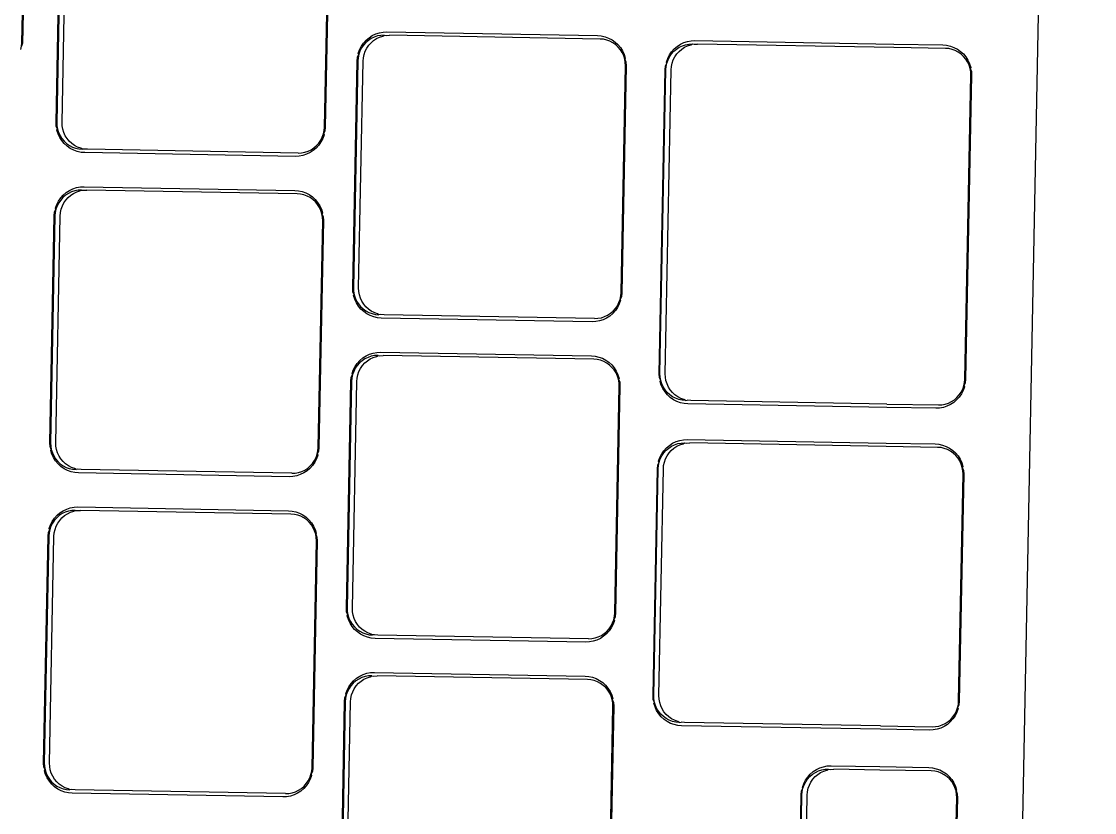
# Model space of a CAD drawing. Header units: millimetres. Extents: x 44692 to 333458, y -26854 to 14445.
# Drawn here: x 314070.6 to 314126.5, y -18803.9 to -18762.7 of the extents above; entities that cross this region are included whole.
import ezdxf

# ---------------------------------------------------------------- set-up
doc = ezdxf.new("R2010")
doc.units = ezdxf.units.MM
doc.header["$LTSCALE"] = 100
doc.layers.add('Muebles', color=112, linetype='Continuous')

msp = doc.modelspace()

# ---------------------------------------------------------------- linework, layer by layer
at = {"layer": 'Muebles'}
for p, q in [((314126.515, -18611.566), (314121.912, -18847.716)), ((314070.666, -18763.808), (314070.896, -18752.003)), ((314070.931, -18752.007), (314070.7, -18763.83)), ((314072.452, -18767.96), (314072.682, -18756.143)), ((314072.717, -18756.149), (314072.487, -18767.954)), ((314072.76, -18767.959), (314072.99, -18756.154)), ((314086.424, -18768.2), (314086.654, -18756.395)), ((314086.689, -18756.39), (314086.459, -18768.207)), ((314088.456, -18763.825), (314088.591, -18763.674)), ((314088.708, -18763.684), (314088.573, -18763.8)), ((314088.591, -18763.674), (314088.743, -18763.544)), ((314088.857, -18763.587), (314088.708, -18763.684)), ((314088.743, -18763.544), (314088.911, -18763.434)), ((314088.846, -18763.805), (314088.981, -18763.689)), ((314089.017, -18763.51), (314088.857, -18763.587)), ((314088.911, -18763.434), (314089.091, -18763.348)), ((314088.981, -18763.689), (314089.13, -18763.592)), ((314089.185, -18763.455), (314089.017, -18763.51)), ((314089.091, -18763.348), (314089.281, -18763.286)), ((314089.13, -18763.592), (314089.29, -18763.515)), ((314089.359, -18763.423), (314089.185, -18763.455)), ((314089.281, -18763.286), (314089.477, -18763.25)), ((314089.29, -18763.515), (314089.458, -18763.46)), ((314089.536, -18763.415), (314089.359, -18763.423)), ((314089.458, -18763.46), (314089.536, -18763.415)), ((314089.477, -18763.25), (314089.671, -18763.241)), ((314089.536, -18763.415), (314089.633, -18763.428)), ((314089.633, -18763.428), (314089.809, -18763.42)), ((314089.671, -18763.241), (314100.642, -18763.434)), ((314100.77, -18763.613), (314089.809, -18763.42)), ((314100.642, -18763.434), (314100.835, -18763.45)), ((314100.946, -18763.628), (314100.77, -18763.613)), ((314100.835, -18763.45), (314101.029, -18763.493)), ((314101.119, -18763.666), (314100.946, -18763.628)), ((314101.029, -18763.493), (314101.217, -18763.562)), ((314101.285, -18763.727), (314101.119, -18763.666)), ((314101.217, -18763.562), (314101.393, -18763.654)), ((314101.442, -18763.809), (314101.285, -18763.727)), ((314101.393, -18763.654), (314101.557, -18763.77)), ((314105.132, -18763.801), (314105.322, -18763.739)), ((314105.322, -18763.739), (314105.518, -18763.703)), ((314105.518, -18763.703), (314105.711, -18763.694)), ((314105.711, -18763.694), (314116.066, -18763.876)), ((314070.613, -18764.163), (314070.651, -18763.987)), ((314070.651, -18763.987), (314070.666, -18763.808)), ((314070.7, -18763.83), (314070.651, -18763.987)), ((314088.182, -18764.363), (314088.25, -18764.172)), ((314088.271, -18764.24), (314088.211, -18764.41)), ((314088.25, -18764.172), (314088.342, -18763.991)), ((314088.352, -18764.081), (314088.271, -18764.24)), ((314088.342, -18763.991), (314088.456, -18763.825)), ((314088.453, -18763.933), (314088.352, -18764.081)), ((314088.573, -18763.8), (314088.453, -18763.933)), ((314088.484, -18764.414), (314088.544, -18764.245)), ((314088.544, -18764.245), (314088.625, -18764.086)), ((314088.625, -18764.086), (314088.726, -18763.938)), ((314088.726, -18763.938), (314088.846, -18763.805)), ((314101.587, -18763.911), (314101.442, -18763.809)), ((314101.557, -18763.77), (314101.704, -18763.906)), ((314101.718, -18764.032), (314101.587, -18763.911)), ((314101.704, -18763.906), (314101.833, -18764.061)), ((314101.831, -18764.169), (314101.718, -18764.032)), ((314101.927, -18764.32), (314101.831, -18764.169)), ((314101.833, -18764.061), (314101.94, -18764.231)), ((314101.94, -18764.231), (314102.025, -18764.415)), ((314104.383, -18764.444), (314104.497, -18764.278)), ((314104.494, -18764.386), (314104.613, -18764.253)), ((314104.497, -18764.278), (314104.631, -18764.128)), ((314104.613, -18764.253), (314104.748, -18764.137)), ((314104.631, -18764.128), (314104.784, -18763.997)), ((314104.748, -18764.137), (314104.897, -18764.04)), ((314104.767, -18764.391), (314104.886, -18764.258)), ((314104.784, -18763.997), (314104.952, -18763.887)), ((314104.886, -18764.258), (314105.021, -18764.142)), ((314104.897, -18764.04), (314105.057, -18763.963)), ((314104.952, -18763.887), (314105.132, -18763.801)), ((314105.021, -18764.142), (314105.17, -18764.045)), ((314105.057, -18763.963), (314105.226, -18763.908)), ((314105.17, -18764.045), (314105.33, -18763.968)), ((314105.226, -18763.908), (314105.4, -18763.877)), ((314105.33, -18763.968), (314105.499, -18763.913)), ((314105.4, -18763.877), (314105.577, -18763.868)), ((314105.499, -18763.913), (314105.577, -18763.868)), ((314105.577, -18763.868), (314105.673, -18763.881)), ((314105.673, -18763.881), (314105.85, -18763.873)), ((314116.063, -18764.053), (314105.85, -18763.873)), ((314118.75, -18764.1), (314116.063, -18764.053)), ((314116.066, -18763.876), (314118.622, -18763.921)), ((314118.622, -18763.921), (314118.815, -18763.938)), ((314118.926, -18764.115), (314118.75, -18764.1)), ((314118.815, -18763.938), (314119.009, -18763.981)), ((314119.099, -18764.153), (314118.926, -18764.115)), ((314119.009, -18763.981), (314119.197, -18764.049)), ((314119.265, -18764.214), (314119.099, -18764.153)), ((314119.197, -18764.049), (314119.373, -18764.142)), ((314119.422, -18764.296), (314119.265, -18764.214)), ((314119.373, -18764.142), (314119.537, -18764.257)), ((314119.567, -18764.399), (314119.422, -18764.296)), ((314119.537, -18764.257), (314119.684, -18764.393)), ((314087.892, -18776.575), (314088.123, -18764.758)), ((314088.158, -18764.764), (314087.928, -18776.57)), ((314088.123, -18764.758), (314088.139, -18764.561)), ((314088.139, -18764.561), (314088.211, -18764.41)), ((314088.173, -18764.585), (314088.158, -18764.764)), ((314088.211, -18764.41), (314088.173, -18764.585)), ((314088.211, -18764.41), (314088.182, -18764.363)), ((314088.201, -18776.574), (314088.431, -18764.769)), ((314088.431, -18764.769), (314088.446, -18764.59)), ((314088.446, -18764.59), (314088.484, -18764.414)), ((314102.002, -18764.483), (314101.927, -18764.32)), ((314102.055, -18764.654), (314102.002, -18764.483)), ((314102.025, -18764.415), (314102.086, -18764.608)), ((314102.086, -18764.608), (314102.055, -18764.654)), ((314102.086, -18764.831), (314102.055, -18764.654)), ((314102.055, -18764.654), (314102.121, -18764.808)), ((314102.095, -18765.01), (314102.086, -18764.831)), ((314102.121, -18764.808), (314102.13, -18765.005)), ((314104.18, -18765.014), (314104.251, -18764.863)), ((314104.213, -18765.038), (314104.251, -18764.863)), ((314104.223, -18764.816), (314104.291, -18764.625)), ((314104.251, -18764.863), (314104.223, -18764.816)), ((314104.251, -18764.863), (314104.311, -18764.694)), ((314104.291, -18764.625), (314104.383, -18764.444)), ((314104.311, -18764.694), (314104.393, -18764.534)), ((314104.393, -18764.534), (314104.494, -18764.386)), ((314104.524, -18764.867), (314104.584, -18764.698)), ((314104.584, -18764.698), (314104.666, -18764.539)), ((314104.666, -18764.539), (314104.767, -18764.391)), ((314119.698, -18764.519), (314119.567, -18764.399)), ((314119.684, -18764.393), (314119.813, -18764.548)), ((314119.811, -18764.656), (314119.698, -18764.519)), ((314119.907, -18764.808), (314119.811, -18764.656)), ((314119.813, -18764.548), (314119.92, -18764.718)), ((314119.982, -18764.97), (314119.907, -18764.808)), ((314119.92, -18764.718), (314120.005, -18764.902)), ((314101.864, -18776.815), (314102.095, -18765.01)), ((314102.13, -18765.005), (314101.899, -18776.822)), ((314103.855, -18781.043), (314104.163, -18765.211)), ((314103.89, -18781.038), (314104.198, -18765.217)), ((314104.163, -18765.211), (314104.18, -18765.014)), ((314104.163, -18781.043), (314104.471, -18765.222)), ((314104.198, -18765.217), (314104.213, -18765.038)), ((314104.471, -18765.222), (314104.486, -18765.043)), ((314104.486, -18765.043), (314104.524, -18764.867)), ((314120.035, -18765.141), (314119.982, -18764.97)), ((314120.005, -18764.902), (314120.066, -18765.095)), ((314120.066, -18765.095), (314120.035, -18765.141)), ((314120.066, -18765.318), (314120.035, -18765.141)), ((314120.035, -18765.141), (314120.101, -18765.295)), ((314120.075, -18765.497), (314120.066, -18765.318)), ((314120.101, -18765.295), (314120.11, -18765.492)), ((314119.766, -18781.318), (314120.075, -18765.497)), ((314120.11, -18765.492), (314119.801, -18781.325)), ((314072.461, -18768.157), (314072.452, -18767.96)), ((314072.526, -18768.311), (314072.461, -18768.157)), ((314072.487, -18767.954), (314072.495, -18768.134)), ((314072.495, -18768.134), (314072.526, -18768.311)), ((314072.768, -18768.139), (314072.76, -18767.959)), ((314072.799, -18768.315), (314072.768, -18768.139)), ((314086.409, -18768.379), (314086.424, -18768.2)), ((314086.459, -18768.207), (314086.442, -18768.403)), ((314072.496, -18768.356), (314072.526, -18768.311)), ((314072.556, -18768.55), (314072.496, -18768.356)), ((314072.526, -18768.311), (314072.58, -18768.482)), ((314072.641, -18768.733), (314072.556, -18768.55)), ((314072.58, -18768.482), (314072.655, -18768.644)), ((314072.749, -18768.904), (314072.641, -18768.733)), ((314072.655, -18768.644), (314072.75, -18768.795)), ((314072.853, -18768.487), (314072.799, -18768.315)), ((314072.928, -18768.649), (314072.853, -18768.487)), ((314073.023, -18768.8), (314072.928, -18768.649)), ((314086.229, -18768.884), (314086.311, -18768.724)), ((314086.311, -18768.724), (314086.371, -18768.555)), ((314086.399, -18768.602), (314086.331, -18768.793)), ((314086.371, -18768.555), (314086.409, -18768.379)), ((314086.442, -18768.403), (314086.371, -18768.555)), ((314086.371, -18768.555), (314086.399, -18768.602)), ((314072.877, -18769.059), (314072.749, -18768.904)), ((314072.75, -18768.795), (314072.864, -18768.932)), ((314072.864, -18768.932), (314072.995, -18769.053)), ((314073.024, -18769.195), (314072.877, -18769.059)), ((314072.995, -18769.053), (314073.14, -18769.156)), ((314073.137, -18768.937), (314073.023, -18768.8)), ((314073.188, -18769.31), (314073.024, -18769.195)), ((314073.268, -18769.058), (314073.137, -18768.937)), ((314073.14, -18769.156), (314073.297, -18769.238)), ((314073.365, -18769.403), (314073.188, -18769.31)), ((314073.413, -18769.16), (314073.268, -18769.058)), ((314073.297, -18769.238), (314073.463, -18769.299)), ((314073.57, -18769.243), (314073.413, -18769.16)), ((314073.463, -18769.299), (314073.636, -18769.337)), ((314073.736, -18769.303), (314073.57, -18769.243)), ((314073.812, -18769.352), (314073.736, -18769.303)), ((314085.725, -18769.378), (314085.874, -18769.28)), ((314085.991, -18769.29), (314085.838, -18769.421)), ((314085.874, -18769.28), (314086.009, -18769.164)), ((314086.125, -18769.14), (314085.991, -18769.29)), ((314086.009, -18769.164), (314086.128, -18769.031)), ((314086.239, -18768.973), (314086.125, -18769.14)), ((314086.128, -18769.031), (314086.229, -18768.884)), ((314086.331, -18768.793), (314086.239, -18768.973)), ((314073.552, -18769.471), (314073.365, -18769.403)), ((314073.747, -18769.514), (314073.552, -18769.471)), ((314073.636, -18769.337), (314073.812, -18769.352)), ((314073.939, -18769.53), (314073.747, -18769.514)), ((314073.909, -18769.341), (314073.812, -18769.352)), ((314074.085, -18769.356), (314073.909, -18769.341)), ((314084.911, -18769.724), (314073.939, -18769.53)), ((314085.045, -18769.55), (314074.085, -18769.356)), ((314085.104, -18769.714), (314084.911, -18769.724)), ((314085.045, -18769.55), (314085.222, -18769.541)), ((314085.3, -18769.678), (314085.104, -18769.714)), ((314085.222, -18769.541), (314085.396, -18769.509)), ((314085.49, -18769.617), (314085.3, -18769.678)), ((314085.396, -18769.509), (314085.565, -18769.454)), ((314085.67, -18769.53), (314085.49, -18769.617)), ((314085.565, -18769.454), (314085.725, -18769.378)), ((314085.838, -18769.421), (314085.67, -18769.53)), ((314072.977, -18771.606), (314073.145, -18771.497)), ((314073.145, -18771.497), (314073.326, -18771.41)), ((314073.42, -18771.518), (314073.251, -18771.573)), ((314073.326, -18771.41), (314073.516, -18771.349)), ((314073.594, -18771.486), (314073.42, -18771.518)), ((314073.516, -18771.349), (314073.712, -18771.313)), ((314073.524, -18771.578), (314073.693, -18771.523)), ((314073.77, -18771.477), (314073.594, -18771.486)), ((314073.693, -18771.523), (314073.77, -18771.477)), ((314073.712, -18771.313), (314073.905, -18771.303)), ((314073.77, -18771.477), (314073.867, -18771.491)), ((314073.867, -18771.491), (314074.043, -18771.482)), ((314073.905, -18771.303), (314084.876, -18771.497)), ((314085.004, -18771.676), (314074.043, -18771.482)), ((314084.876, -18771.497), (314085.069, -18771.513)), ((314085.069, -18771.513), (314085.264, -18771.556)), ((314085.264, -18771.556), (314085.451, -18771.624)), ((314072.484, -18772.234), (314072.576, -18772.054)), ((314072.576, -18772.054), (314072.69, -18771.887)), ((314072.688, -18771.996), (314072.586, -18772.143)), ((314072.807, -18771.863), (314072.688, -18771.996)), ((314072.69, -18771.887), (314072.825, -18771.737)), ((314072.942, -18771.747), (314072.807, -18771.863)), ((314072.825, -18771.737), (314072.977, -18771.606)), ((314072.859, -18772.148), (314072.961, -18772.001)), ((314073.091, -18771.649), (314072.942, -18771.747)), ((314072.961, -18772.001), (314073.08, -18771.868)), ((314073.08, -18771.868), (314073.215, -18771.751)), ((314073.251, -18771.573), (314073.091, -18771.649)), ((314073.215, -18771.751), (314073.364, -18771.654)), ((314073.364, -18771.654), (314073.524, -18771.578)), ((314085.18, -18771.69), (314085.004, -18771.676)), ((314085.353, -18771.729), (314085.18, -18771.69)), ((314085.519, -18771.789), (314085.353, -18771.729)), ((314085.451, -18771.624), (314085.628, -18771.717)), ((314085.676, -18771.871), (314085.519, -18771.789)), ((314085.628, -18771.717), (314085.791, -18771.832)), ((314085.821, -18771.974), (314085.676, -18771.871)), ((314085.791, -18771.832), (314085.939, -18771.968)), ((314085.952, -18772.095), (314085.821, -18771.974)), ((314085.939, -18771.968), (314086.067, -18772.123)), ((314086.066, -18772.232), (314085.952, -18772.095)), ((314086.067, -18772.123), (314086.175, -18772.294)), ((314072.357, -18772.82), (314072.374, -18772.624)), ((314072.374, -18772.624), (314072.445, -18772.472)), ((314072.407, -18772.648), (314072.392, -18772.827)), ((314072.445, -18772.472), (314072.407, -18772.648)), ((314072.416, -18772.425), (314072.484, -18772.234)), ((314072.445, -18772.472), (314072.416, -18772.425)), ((314072.505, -18772.303), (314072.445, -18772.472)), ((314072.586, -18772.143), (314072.505, -18772.303)), ((314072.665, -18772.832), (314072.68, -18772.653)), ((314072.68, -18772.653), (314072.718, -18772.477)), ((314072.718, -18772.477), (314072.778, -18772.308)), ((314072.778, -18772.308), (314072.859, -18772.148)), ((314086.161, -18772.383), (314086.066, -18772.232)), ((314086.236, -18772.545), (314086.161, -18772.383)), ((314086.175, -18772.294), (314086.26, -18772.477)), ((314086.29, -18772.716), (314086.236, -18772.545)), ((314086.26, -18772.477), (314086.32, -18772.671)), ((314086.32, -18772.671), (314086.29, -18772.716)), ((314072.127, -18784.637), (314072.357, -18772.82)), ((314072.392, -18772.827), (314072.162, -18784.632)), ((314072.435, -18784.637), (314072.665, -18772.832)), ((314086.099, -18784.878), (314086.329, -18773.073)), ((314086.364, -18773.067), (314086.134, -18784.885)), ((314086.321, -18772.893), (314086.29, -18772.716)), ((314086.29, -18772.716), (314086.355, -18772.87)), ((314086.329, -18773.073), (314086.321, -18772.893)), ((314086.355, -18772.87), (314086.364, -18773.067)), ((314087.901, -18776.772), (314087.892, -18776.575)), ((314087.928, -18776.57), (314087.936, -18776.749)), ((314088.209, -18776.754), (314088.201, -18776.574)), ((314087.967, -18776.926), (314087.901, -18776.772)), ((314087.936, -18776.749), (314087.967, -18776.926)), ((314087.936, -18776.972), (314087.967, -18776.926)), ((314087.997, -18777.165), (314087.936, -18776.972)), ((314087.967, -18776.926), (314088.02, -18777.097)), ((314088.02, -18777.097), (314088.095, -18777.259)), ((314088.24, -18776.931), (314088.209, -18776.754)), ((314088.293, -18777.102), (314088.24, -18776.931)), ((314088.368, -18777.264), (314088.293, -18777.102)), ((314101.811, -18777.17), (314101.849, -18776.994)), ((314101.883, -18777.018), (314101.811, -18777.17)), ((314101.849, -18776.994), (314101.864, -18776.815)), ((314101.899, -18776.822), (314101.883, -18777.018)), ((314088.082, -18777.348), (314087.997, -18777.165)), ((314088.189, -18777.519), (314088.082, -18777.348)), ((314088.095, -18777.259), (314088.191, -18777.41)), ((314088.318, -18777.674), (314088.189, -18777.519)), ((314088.191, -18777.41), (314088.305, -18777.548)), ((314088.305, -18777.548), (314088.435, -18777.668)), ((314088.465, -18777.81), (314088.318, -18777.674)), ((314088.464, -18777.415), (314088.368, -18777.264)), ((314088.435, -18777.668), (314088.58, -18777.771)), ((314088.578, -18777.552), (314088.464, -18777.415)), ((314088.708, -18777.673), (314088.578, -18777.552)), ((314088.853, -18777.776), (314088.708, -18777.673)), ((314101.45, -18777.779), (314101.569, -18777.646)), ((314101.68, -18777.588), (314101.566, -18777.755)), ((314101.569, -18777.646), (314101.67, -18777.499)), ((314101.67, -18777.499), (314101.751, -18777.339)), ((314101.772, -18777.408), (314101.68, -18777.588)), ((314101.751, -18777.339), (314101.811, -18777.17)), ((314101.84, -18777.217), (314101.772, -18777.408)), ((314101.811, -18777.17), (314101.84, -18777.217)), ((314088.629, -18777.925), (314088.465, -18777.81)), ((314088.58, -18777.771), (314088.737, -18777.853)), ((314088.806, -18778.018), (314088.629, -18777.925)), ((314088.737, -18777.853), (314088.904, -18777.914)), ((314088.993, -18778.086), (314088.806, -18778.018)), ((314089.01, -18777.858), (314088.853, -18777.776)), ((314088.904, -18777.914), (314089.076, -18777.952)), ((314089.187, -18778.129), (314088.993, -18778.086)), ((314089.177, -18777.918), (314089.01, -18777.858)), ((314089.076, -18777.952), (314089.252, -18777.967)), ((314089.252, -18777.967), (314089.177, -18777.918)), ((314089.38, -18778.145), (314089.187, -18778.129)), ((314089.349, -18777.957), (314089.252, -18777.967)), ((314089.526, -18777.971), (314089.349, -18777.957)), ((314100.352, -18778.339), (314089.38, -18778.145)), ((314100.486, -18778.165), (314089.526, -18777.971)), ((314100.486, -18778.165), (314100.663, -18778.156)), ((314100.663, -18778.156), (314100.837, -18778.124)), ((314100.931, -18778.232), (314100.741, -18778.294)), ((314100.837, -18778.124), (314101.005, -18778.069)), ((314101.111, -18778.146), (314100.931, -18778.232)), ((314101.005, -18778.069), (314101.165, -18777.993)), ((314101.279, -18778.036), (314101.111, -18778.146)), ((314101.165, -18777.993), (314101.314, -18777.896)), ((314101.431, -18777.905), (314101.279, -18778.036)), ((314101.314, -18777.896), (314101.45, -18777.779)), ((314101.566, -18777.755), (314101.431, -18777.905)), ((314100.545, -18778.33), (314100.352, -18778.339)), ((314100.741, -18778.294), (314100.545, -18778.33)), ((314088.956, -18779.964), (314089.152, -18779.928)), ((314089.152, -18779.928), (314089.345, -18779.918)), ((314089.345, -18779.918), (314100.317, -18780.112)), ((314088.017, -18780.669), (314088.131, -18780.502)), ((314088.247, -18780.478), (314088.128, -18780.611)), ((314088.131, -18780.502), (314088.266, -18780.352)), ((314088.383, -18780.362), (314088.247, -18780.478)), ((314088.266, -18780.352), (314088.418, -18780.221)), ((314088.532, -18780.265), (314088.383, -18780.362)), ((314088.401, -18780.616), (314088.52, -18780.483)), ((314088.418, -18780.221), (314088.586, -18780.112)), ((314088.52, -18780.483), (314088.656, -18780.367)), ((314088.692, -18780.188), (314088.532, -18780.265)), ((314088.586, -18780.112), (314088.766, -18780.025)), ((314088.656, -18780.367), (314088.805, -18780.269)), ((314088.86, -18780.133), (314088.692, -18780.188)), ((314088.766, -18780.025), (314088.956, -18779.964)), ((314088.805, -18780.269), (314088.965, -18780.193)), ((314089.034, -18780.101), (314088.86, -18780.133)), ((314088.965, -18780.193), (314089.133, -18780.138)), ((314089.211, -18780.093), (314089.034, -18780.101)), ((314089.133, -18780.138), (314089.211, -18780.093)), ((314089.211, -18780.093), (314089.307, -18780.106)), ((314089.307, -18780.106), (314089.484, -18780.097)), ((314100.445, -18780.291), (314089.484, -18780.097)), ((314100.317, -18780.112), (314100.51, -18780.128)), ((314100.621, -18780.306), (314100.445, -18780.291)), ((314100.51, -18780.128), (314100.704, -18780.171)), ((314100.793, -18780.344), (314100.621, -18780.306)), ((314100.704, -18780.171), (314100.891, -18780.239)), ((314100.96, -18780.404), (314100.793, -18780.344)), ((314100.891, -18780.239), (314101.068, -18780.332)), ((314101.117, -18780.487), (314100.96, -18780.404)), ((314101.068, -18780.332), (314101.232, -18780.447)), ((314101.262, -18780.589), (314101.117, -18780.487)), ((314101.232, -18780.447), (314101.379, -18780.584)), ((314087.857, -18781.04), (314087.925, -18780.849)), ((314087.886, -18781.087), (314087.857, -18781.04)), ((314087.946, -18780.918), (314087.886, -18781.087)), ((314087.925, -18780.849), (314088.017, -18780.669)), ((314088.027, -18780.758), (314087.946, -18780.918)), ((314088.128, -18780.611), (314088.027, -18780.758)), ((314088.159, -18781.092), (314088.219, -18780.923)), ((314088.219, -18780.923), (314088.3, -18780.763)), ((314088.3, -18780.763), (314088.401, -18780.616)), ((314101.392, -18780.71), (314101.262, -18780.589)), ((314101.379, -18780.584), (314101.508, -18780.738)), ((314101.506, -18780.847), (314101.392, -18780.71)), ((314101.602, -18780.998), (314101.506, -18780.847)), ((314101.508, -18780.738), (314101.615, -18780.909)), ((314101.677, -18781.16), (314101.602, -18780.998)), ((314101.615, -18780.909), (314101.7, -18781.092)), ((314103.864, -18781.24), (314103.855, -18781.043)), ((314103.898, -18781.218), (314103.89, -18781.038)), ((314104.171, -18781.222), (314104.163, -18781.043)), ((314087.567, -18793.253), (314087.798, -18781.435)), ((314087.833, -18781.442), (314087.602, -18793.247)), ((314087.798, -18781.435), (314087.814, -18781.239)), ((314087.814, -18781.239), (314087.886, -18781.087)), ((314087.848, -18781.263), (314087.833, -18781.442)), ((314087.886, -18781.087), (314087.848, -18781.263)), ((314087.876, -18793.252), (314088.106, -18781.447)), ((314088.106, -18781.447), (314088.121, -18781.268)), ((314088.121, -18781.268), (314088.159, -18781.092)), ((314101.73, -18781.332), (314101.677, -18781.16)), ((314101.7, -18781.092), (314101.761, -18781.286)), ((314101.761, -18781.286), (314101.73, -18781.332)), ((314101.761, -18781.508), (314101.73, -18781.332)), ((314101.73, -18781.332), (314101.796, -18781.486)), ((314101.769, -18781.688), (314101.761, -18781.508)), ((314101.796, -18781.486), (314101.805, -18781.683)), ((314103.929, -18781.394), (314103.864, -18781.24)), ((314103.929, -18781.394), (314103.898, -18781.218)), ((314103.899, -18781.44), (314103.929, -18781.394)), ((314103.959, -18781.634), (314103.899, -18781.44)), ((314103.983, -18781.565), (314103.929, -18781.394)), ((314104.058, -18781.728), (314103.983, -18781.565)), ((314104.202, -18781.399), (314104.171, -18781.222)), ((314104.256, -18781.57), (314104.202, -18781.399)), ((314104.331, -18781.733), (314104.256, -18781.57)), ((314119.713, -18781.673), (314119.751, -18781.497)), ((314119.785, -18781.521), (314119.713, -18781.673)), ((314119.751, -18781.497), (314119.766, -18781.318)), ((314119.801, -18781.325), (314119.785, -18781.521)), ((314101.539, -18793.493), (314101.769, -18781.688)), ((314101.805, -18781.683), (314101.574, -18793.5)), ((314104.044, -18781.817), (314103.959, -18781.634)), ((314104.152, -18781.988), (314104.044, -18781.817)), ((314104.153, -18781.879), (314104.058, -18781.728)), ((314104.28, -18782.142), (314104.152, -18781.988)), ((314104.267, -18782.016), (314104.153, -18781.879)), ((314104.398, -18782.137), (314104.267, -18782.016)), ((314104.427, -18782.279), (314104.28, -18782.142)), ((314104.426, -18781.884), (314104.331, -18781.733)), ((314104.543, -18782.239), (314104.398, -18782.137)), ((314104.54, -18782.021), (314104.426, -18781.884)), ((314104.671, -18782.142), (314104.54, -18782.021)), ((314104.816, -18782.244), (314104.671, -18782.142)), ((314119.351, -18782.282), (314119.471, -18782.149)), ((314119.582, -18782.091), (314119.468, -18782.258)), ((314119.471, -18782.149), (314119.572, -18782.002)), ((314119.572, -18782.002), (314119.653, -18781.842)), ((314119.674, -18781.911), (314119.582, -18782.091)), ((314119.653, -18781.842), (314119.713, -18781.673)), ((314119.742, -18781.72), (314119.674, -18781.911)), ((314119.713, -18781.673), (314119.742, -18781.72)), ((314104.591, -18782.394), (314104.427, -18782.279)), ((314104.7, -18782.322), (314104.543, -18782.239)), ((314104.768, -18782.487), (314104.591, -18782.394)), ((314104.866, -18782.382), (314104.7, -18782.322)), ((314104.955, -18782.555), (314104.768, -18782.487)), ((314104.973, -18782.326), (314104.816, -18782.244)), ((314105.039, -18782.42), (314104.866, -18782.382)), ((314105.15, -18782.598), (314104.955, -18782.555)), ((314105.139, -18782.387), (314104.973, -18782.326)), ((314105.215, -18782.435), (314105.039, -18782.42)), ((314105.215, -18782.435), (314105.139, -18782.387)), ((314105.342, -18782.614), (314105.15, -18782.598)), ((314105.215, -18782.435), (314105.312, -18782.425)), ((314105.488, -18782.44), (314105.312, -18782.425)), ((314115.697, -18782.797), (314105.342, -18782.614)), ((314115.701, -18782.62), (314105.488, -18782.44)), ((314115.701, -18782.62), (314118.388, -18782.668)), ((314118.388, -18782.668), (314118.564, -18782.659)), ((314118.564, -18782.659), (314118.738, -18782.627)), ((314118.832, -18782.735), (314118.643, -18782.796)), ((314118.738, -18782.627), (314118.907, -18782.572)), ((314119.013, -18782.648), (314118.832, -18782.735)), ((314118.907, -18782.572), (314119.067, -18782.496)), ((314119.181, -18782.539), (314119.013, -18782.648)), ((314119.067, -18782.496), (314119.216, -18782.398)), ((314119.333, -18782.408), (314119.181, -18782.539)), ((314119.216, -18782.398), (314119.351, -18782.282)), ((314119.468, -18782.258), (314119.333, -18782.408)), ((314118.253, -18782.842), (314115.697, -18782.797)), ((314118.447, -18782.832), (314118.253, -18782.842)), ((314118.643, -18782.796), (314118.447, -18782.832)), ((314072.136, -18784.834), (314072.127, -18784.637)), ((314072.201, -18784.988), (314072.136, -18784.834)), ((314072.162, -18784.632), (314072.17, -18784.812)), ((314072.17, -18784.812), (314072.201, -18784.988)), ((314072.443, -18784.816), (314072.435, -18784.637)), ((314072.474, -18784.993), (314072.443, -18784.816)), ((314086.084, -18785.057), (314086.099, -18784.878)), ((314086.134, -18784.885), (314086.117, -18785.081)), ((314104.092, -18785.053), (314104.226, -18784.902)), ((314104.208, -18785.028), (314104.343, -18784.912)), ((314104.226, -18784.902), (314104.379, -18784.772)), ((314104.343, -18784.912), (314104.492, -18784.815)), ((314104.379, -18784.772), (314104.547, -18784.662)), ((314104.481, -18785.033), (314104.616, -18784.917)), ((314104.492, -18784.815), (314104.653, -18784.738)), ((314104.547, -18784.662), (314104.727, -18784.576)), ((314104.616, -18784.917), (314104.765, -18784.82)), ((314104.653, -18784.738), (314104.821, -18784.683)), ((314104.727, -18784.576), (314104.917, -18784.514)), ((314104.765, -18784.82), (314104.926, -18784.743)), ((314104.821, -18784.683), (314104.995, -18784.651)), ((314104.917, -18784.514), (314105.113, -18784.478)), ((314104.926, -18784.743), (314105.094, -18784.688)), ((314104.995, -18784.651), (314105.172, -18784.643)), ((314105.094, -18784.688), (314105.172, -18784.643)), ((314105.113, -18784.478), (314105.306, -18784.469)), ((314105.172, -18784.643), (314105.268, -18784.656)), ((314105.268, -18784.656), (314105.445, -18784.648)), ((314105.306, -18784.469), (314115.661, -18784.651)), ((314115.658, -18784.828), (314105.445, -18784.648)), ((314118.345, -18784.875), (314115.658, -18784.828)), ((314115.661, -18784.651), (314118.217, -18784.696)), ((314118.217, -18784.696), (314118.41, -18784.713)), ((314118.521, -18784.89), (314118.345, -18784.875)), ((314118.41, -18784.713), (314118.604, -18784.755)), ((314118.694, -18784.928), (314118.521, -18784.89)), ((314118.604, -18784.755), (314118.792, -18784.824)), ((314118.86, -18784.989), (314118.694, -18784.928)), ((314118.792, -18784.824), (314118.969, -18784.916)), ((314118.969, -18784.916), (314119.132, -18785.032)), ((314072.171, -18785.034), (314072.201, -18784.988)), ((314072.231, -18785.228), (314072.171, -18785.034)), ((314072.201, -18784.988), (314072.255, -18785.16)), ((314072.316, -18785.411), (314072.231, -18785.228)), ((314072.255, -18785.16), (314072.33, -18785.322)), ((314072.424, -18785.582), (314072.316, -18785.411)), ((314072.33, -18785.322), (314072.425, -18785.473)), ((314072.425, -18785.473), (314072.539, -18785.61)), ((314072.528, -18785.164), (314072.474, -18784.993)), ((314072.603, -18785.327), (314072.528, -18785.164)), ((314072.698, -18785.478), (314072.603, -18785.327)), ((314072.812, -18785.615), (314072.698, -18785.478)), ((314085.904, -18785.561), (314085.986, -18785.402)), ((314086.006, -18785.471), (314085.914, -18785.651)), ((314085.986, -18785.402), (314086.046, -18785.233)), ((314086.074, -18785.28), (314086.006, -18785.471)), ((314086.046, -18785.233), (314086.084, -18785.057)), ((314086.117, -18785.081), (314086.046, -18785.233)), ((314086.046, -18785.233), (314086.074, -18785.28)), ((314103.818, -18785.591), (314103.886, -18785.4)), ((314103.846, -18785.638), (314103.906, -18785.468)), ((314103.886, -18785.4), (314103.978, -18785.219)), ((314103.906, -18785.468), (314103.988, -18785.309)), ((314103.978, -18785.219), (314104.092, -18785.053)), ((314103.988, -18785.309), (314104.089, -18785.161)), ((314104.089, -18785.161), (314104.208, -18785.028)), ((314104.119, -18785.642), (314104.18, -18785.473)), ((314104.18, -18785.473), (314104.261, -18785.314)), ((314104.261, -18785.314), (314104.362, -18785.166)), ((314104.362, -18785.166), (314104.481, -18785.033)), ((314119.017, -18785.071), (314118.86, -18784.989)), ((314119.162, -18785.173), (314119.017, -18785.071)), ((314119.132, -18785.032), (314119.279, -18785.168)), ((314119.293, -18785.294), (314119.162, -18785.173)), ((314119.279, -18785.168), (314119.408, -18785.323)), ((314119.407, -18785.431), (314119.293, -18785.294)), ((314119.502, -18785.582), (314119.407, -18785.431)), ((314119.408, -18785.323), (314119.516, -18785.493)), ((314119.516, -18785.493), (314119.6, -18785.677)), ((314072.552, -18785.736), (314072.424, -18785.582)), ((314072.539, -18785.61), (314072.669, -18785.731)), ((314072.699, -18785.873), (314072.552, -18785.736)), ((314072.669, -18785.731), (314072.815, -18785.833)), ((314072.863, -18785.988), (314072.699, -18785.873)), ((314072.942, -18785.736), (314072.812, -18785.615)), ((314072.815, -18785.833), (314072.972, -18785.916)), ((314073.04, -18786.081), (314072.863, -18785.988)), ((314073.088, -18785.838), (314072.942, -18785.736)), ((314072.972, -18785.916), (314073.138, -18785.976)), ((314073.227, -18786.149), (314073.04, -18786.081)), ((314073.245, -18785.92), (314073.088, -18785.838)), ((314073.138, -18785.976), (314073.311, -18786.014)), ((314073.411, -18785.981), (314073.245, -18785.92)), ((314073.311, -18786.014), (314073.487, -18786.029)), ((314073.487, -18786.029), (314073.411, -18785.981)), ((314073.584, -18786.019), (314073.487, -18786.029)), ((314073.76, -18786.034), (314073.584, -18786.019)), ((314084.72, -18786.227), (314073.76, -18786.034)), ((314085.24, -18786.132), (314085.4, -18786.055)), ((314085.4, -18786.055), (314085.549, -18785.958)), ((314085.666, -18785.968), (314085.513, -18786.099)), ((314085.549, -18785.958), (314085.684, -18785.842)), ((314085.8, -18785.818), (314085.666, -18785.968)), ((314085.684, -18785.842), (314085.803, -18785.709)), ((314085.914, -18785.651), (314085.8, -18785.818)), ((314085.803, -18785.709), (314085.904, -18785.561)), ((314103.528, -18797.803), (314103.758, -18785.986)), ((314103.563, -18797.798), (314103.793, -18785.992)), ((314103.758, -18785.986), (314103.775, -18785.789)), ((314103.775, -18785.789), (314103.846, -18785.638)), ((314103.793, -18785.992), (314103.808, -18785.813)), ((314103.808, -18785.813), (314103.846, -18785.638)), ((314103.846, -18785.638), (314103.818, -18785.591)), ((314103.836, -18797.802), (314104.066, -18785.997)), ((314104.066, -18785.997), (314104.081, -18785.818)), ((314104.081, -18785.818), (314104.119, -18785.642)), ((314119.577, -18785.745), (314119.502, -18785.582)), ((314119.63, -18785.916), (314119.577, -18785.745)), ((314119.6, -18785.677), (314119.661, -18785.87)), ((314119.661, -18785.87), (314119.63, -18785.916)), ((314119.662, -18786.093), (314119.63, -18785.916)), ((314119.63, -18785.916), (314119.696, -18786.07)), ((314119.67, -18786.272), (314119.662, -18786.093)), ((314119.696, -18786.07), (314119.705, -18786.267)), ((314073.422, -18786.192), (314073.227, -18786.149)), ((314073.614, -18786.208), (314073.422, -18786.192)), ((314084.586, -18786.402), (314073.614, -18786.208)), ((314084.779, -18786.392), (314084.586, -18786.402)), ((314084.72, -18786.227), (314084.897, -18786.219)), ((314084.975, -18786.356), (314084.779, -18786.392)), ((314084.897, -18786.219), (314085.071, -18786.187)), ((314085.165, -18786.295), (314084.975, -18786.356)), ((314085.071, -18786.187), (314085.24, -18786.132)), ((314085.345, -18786.208), (314085.165, -18786.295)), ((314085.513, -18786.099), (314085.345, -18786.208)), ((314119.439, -18798.078), (314119.67, -18786.272)), ((314119.705, -18786.267), (314119.474, -18798.084)), ((314072.5, -18788.415), (314072.652, -18788.284)), ((314072.766, -18788.327), (314072.617, -18788.424)), ((314072.652, -18788.284), (314072.82, -18788.174)), ((314072.926, -18788.251), (314072.766, -18788.327)), ((314072.82, -18788.174), (314073.001, -18788.088)), ((314073.095, -18788.196), (314072.926, -18788.251)), ((314073.001, -18788.088), (314073.19, -18788.026)), ((314073.039, -18788.332), (314073.199, -18788.255)), ((314073.269, -18788.164), (314073.095, -18788.196)), ((314073.19, -18788.026), (314073.386, -18787.99)), ((314073.199, -18788.255), (314073.368, -18788.201)), ((314073.445, -18788.155), (314073.269, -18788.164)), ((314073.368, -18788.201), (314073.445, -18788.155)), ((314073.386, -18787.99), (314073.58, -18787.981)), ((314073.445, -18788.155), (314073.542, -18788.169)), ((314073.542, -18788.169), (314073.718, -18788.16)), ((314073.58, -18787.981), (314084.551, -18788.174)), ((314084.679, -18788.353), (314073.718, -18788.16)), ((314084.551, -18788.174), (314084.744, -18788.191)), ((314084.744, -18788.191), (314084.939, -18788.234)), ((314084.939, -18788.234), (314085.126, -18788.302)), ((314085.126, -18788.302), (314085.303, -18788.395)), ((314072.159, -18788.912), (314072.251, -18788.732)), ((314072.261, -18788.821), (314072.18, -18788.981)), ((314072.251, -18788.732), (314072.365, -18788.565)), ((314072.363, -18788.674), (314072.261, -18788.821)), ((314072.482, -18788.541), (314072.363, -18788.674)), ((314072.365, -18788.565), (314072.5, -18788.415)), ((314072.453, -18788.986), (314072.534, -18788.826)), ((314072.617, -18788.424), (314072.482, -18788.541)), ((314072.534, -18788.826), (314072.636, -18788.678)), ((314072.636, -18788.678), (314072.755, -18788.545)), ((314072.755, -18788.545), (314072.89, -18788.429)), ((314072.89, -18788.429), (314073.039, -18788.332)), ((314084.855, -18788.368), (314084.679, -18788.353)), ((314085.028, -18788.406), (314084.855, -18788.368)), ((314085.194, -18788.467), (314085.028, -18788.406)), ((314085.351, -18788.549), (314085.194, -18788.467)), ((314085.303, -18788.395), (314085.466, -18788.51)), ((314085.496, -18788.652), (314085.351, -18788.549)), ((314085.466, -18788.51), (314085.613, -18788.646)), ((314085.627, -18788.772), (314085.496, -18788.652)), ((314085.613, -18788.646), (314085.742, -18788.801)), ((314085.741, -18788.91), (314085.627, -18788.772)), ((314085.742, -18788.801), (314085.85, -18788.972)), ((314072.032, -18789.498), (314072.048, -18789.302)), ((314072.048, -18789.302), (314072.12, -18789.15)), ((314072.082, -18789.326), (314072.067, -18789.505)), ((314072.12, -18789.15), (314072.082, -18789.326)), ((314072.091, -18789.103), (314072.159, -18788.912)), ((314072.12, -18789.15), (314072.091, -18789.103)), ((314072.18, -18788.981), (314072.12, -18789.15)), ((314072.34, -18789.509), (314072.355, -18789.33)), ((314072.355, -18789.33), (314072.393, -18789.155)), ((314072.393, -18789.155), (314072.453, -18788.986)), ((314085.836, -18789.061), (314085.741, -18788.91)), ((314085.911, -18789.223), (314085.836, -18789.061)), ((314085.85, -18788.972), (314085.934, -18789.155)), ((314085.965, -18789.394), (314085.911, -18789.223)), ((314085.934, -18789.155), (314085.995, -18789.348)), ((314085.995, -18789.348), (314085.965, -18789.394)), ((314085.996, -18789.571), (314085.965, -18789.394)), ((314085.965, -18789.394), (314086.03, -18789.548)), ((314071.802, -18801.315), (314072.032, -18789.498)), ((314072.067, -18789.505), (314071.837, -18801.31)), ((314072.11, -18801.315), (314072.34, -18789.509)), ((314085.774, -18801.556), (314086.004, -18789.75)), ((314086.039, -18789.745), (314085.809, -18801.562)), ((314086.004, -18789.75), (314085.996, -18789.571)), ((314086.03, -18789.548), (314086.039, -18789.745)), ((314087.576, -18793.45), (314087.567, -18793.253)), ((314087.602, -18793.247), (314087.611, -18793.427)), ((314087.884, -18793.432), (314087.876, -18793.252)), ((314087.642, -18793.604), (314087.576, -18793.45)), ((314087.611, -18793.427), (314087.642, -18793.604)), ((314087.611, -18793.649), (314087.642, -18793.604)), ((314087.672, -18793.843), (314087.611, -18793.649)), ((314087.642, -18793.604), (314087.695, -18793.775)), ((314087.757, -18794.026), (314087.672, -18793.843)), ((314087.695, -18793.775), (314087.77, -18793.937)), ((314087.915, -18793.608), (314087.884, -18793.432)), ((314087.968, -18793.779), (314087.915, -18793.608)), ((314088.043, -18793.942), (314087.968, -18793.779)), ((314101.426, -18794.017), (314101.486, -18793.848)), ((314101.515, -18793.895), (314101.447, -18794.086)), ((314101.486, -18793.848), (314101.524, -18793.672)), ((314101.558, -18793.696), (314101.486, -18793.848)), ((314101.486, -18793.848), (314101.515, -18793.895)), ((314101.524, -18793.672), (314101.539, -18793.493)), ((314101.574, -18793.5), (314101.558, -18793.696)), ((314087.864, -18794.197), (314087.757, -18794.026)), ((314087.77, -18793.937), (314087.866, -18794.088)), ((314087.993, -18794.351), (314087.864, -18794.197)), ((314087.866, -18794.088), (314087.979, -18794.225)), ((314087.979, -18794.225), (314088.11, -18794.346)), ((314088.14, -18794.488), (314087.993, -18794.351)), ((314088.139, -18794.093), (314088.043, -18793.942)), ((314088.11, -18794.346), (314088.255, -18794.448)), ((314088.252, -18794.23), (314088.139, -18794.093)), ((314088.383, -18794.351), (314088.252, -18794.23)), ((314088.255, -18794.448), (314088.412, -18794.531)), ((314088.528, -18794.453), (314088.383, -18794.351)), ((314088.685, -18794.536), (314088.528, -18794.453)), ((314100.989, -18794.573), (314101.124, -18794.457)), ((314101.241, -18794.433), (314101.106, -18794.583)), ((314101.124, -18794.457), (314101.244, -18794.324)), ((314101.355, -18794.266), (314101.241, -18794.433)), ((314101.244, -18794.324), (314101.345, -18794.177)), ((314101.345, -18794.177), (314101.426, -18794.017)), ((314101.447, -18794.086), (314101.355, -18794.266)), ((314088.304, -18794.603), (314088.14, -18794.488)), ((314088.48, -18794.696), (314088.304, -18794.603)), ((314088.412, -18794.531), (314088.578, -18794.591)), ((314088.668, -18794.764), (314088.48, -18794.696)), ((314088.578, -18794.591), (314088.751, -18794.63)), ((314088.862, -18794.807), (314088.668, -18794.764)), ((314088.852, -18794.596), (314088.685, -18794.536)), ((314088.751, -18794.63), (314088.927, -18794.644)), ((314088.927, -18794.644), (314088.852, -18794.596)), ((314089.055, -18794.823), (314088.862, -18794.807)), ((314089.024, -18794.634), (314088.927, -18794.644)), ((314089.2, -18794.649), (314089.024, -18794.634)), ((314100.026, -18795.017), (314089.055, -18794.823)), ((314100.161, -18794.843), (314089.2, -18794.649)), ((314100.22, -18795.007), (314100.026, -18795.017)), ((314100.161, -18794.843), (314100.338, -18794.834)), ((314100.416, -18794.971), (314100.22, -18795.007)), ((314100.338, -18794.834), (314100.512, -18794.802)), ((314100.606, -18794.91), (314100.416, -18794.971)), ((314100.512, -18794.802), (314100.68, -18794.747)), ((314100.786, -18794.823), (314100.606, -18794.91)), ((314100.68, -18794.747), (314100.84, -18794.67)), ((314100.954, -18794.714), (314100.786, -18794.823)), ((314100.84, -18794.67), (314100.989, -18794.573)), ((314101.106, -18794.583), (314100.954, -18794.714)), ((314088.261, -18796.79), (314088.441, -18796.703)), ((314088.441, -18796.703), (314088.631, -18796.641)), ((314088.631, -18796.641), (314088.827, -18796.605)), ((314088.827, -18796.605), (314089.02, -18796.596)), ((314089.02, -18796.596), (314099.992, -18796.79)), ((314087.692, -18797.347), (314087.806, -18797.18)), ((314087.922, -18797.156), (314087.803, -18797.289)), ((314087.806, -18797.18), (314087.941, -18797.03)), ((314088.058, -18797.04), (314087.922, -18797.156)), ((314087.941, -18797.03), (314088.093, -18796.899)), ((314088.207, -18796.942), (314088.058, -18797.04)), ((314088.076, -18797.293), (314088.195, -18797.16)), ((314088.093, -18796.899), (314088.261, -18796.79)), ((314088.195, -18797.16), (314088.331, -18797.044)), ((314088.367, -18796.866), (314088.207, -18796.942)), ((314088.331, -18797.044), (314088.48, -18796.947)), ((314088.535, -18796.811), (314088.367, -18796.866)), ((314088.48, -18796.947), (314088.64, -18796.87)), ((314088.709, -18796.779), (314088.535, -18796.811)), ((314088.64, -18796.87), (314088.808, -18796.816)), ((314088.886, -18796.77), (314088.709, -18796.779)), ((314088.808, -18796.816), (314088.886, -18796.77)), ((314088.886, -18796.77), (314088.982, -18796.784)), ((314088.982, -18796.784), (314089.159, -18796.775)), ((314100.119, -18796.968), (314089.159, -18796.775)), ((314099.992, -18796.79), (314100.185, -18796.806)), ((314100.296, -18796.983), (314100.119, -18796.968)), ((314100.185, -18796.806), (314100.379, -18796.849)), ((314100.468, -18797.021), (314100.296, -18796.983)), ((314100.379, -18796.849), (314100.566, -18796.917)), ((314100.635, -18797.082), (314100.468, -18797.021)), ((314100.566, -18796.917), (314100.743, -18797.01)), ((314100.792, -18797.164), (314100.635, -18797.082)), ((314100.743, -18797.01), (314100.907, -18797.125)), ((314100.937, -18797.267), (314100.792, -18797.164)), ((314100.907, -18797.125), (314101.054, -18797.261)), ((314101.067, -18797.388), (314100.937, -18797.267)), ((314101.054, -18797.261), (314101.183, -18797.416)), ((314087.489, -18797.917), (314087.56, -18797.765)), ((314087.56, -18797.765), (314087.523, -18797.941)), ((314087.532, -18797.718), (314087.6, -18797.527)), ((314087.56, -18797.765), (314087.532, -18797.718)), ((314087.621, -18797.596), (314087.56, -18797.765)), ((314087.6, -18797.527), (314087.692, -18797.347)), ((314087.702, -18797.436), (314087.621, -18797.596)), ((314087.803, -18797.289), (314087.702, -18797.436)), ((314087.796, -18797.945), (314087.834, -18797.77)), ((314087.834, -18797.77), (314087.894, -18797.601)), ((314087.894, -18797.601), (314087.975, -18797.441)), ((314087.975, -18797.441), (314088.076, -18797.293)), ((314101.181, -18797.525), (314101.067, -18797.388)), ((314101.277, -18797.676), (314101.181, -18797.525)), ((314101.183, -18797.416), (314101.29, -18797.587)), ((314101.352, -18797.838), (314101.277, -18797.676)), ((314101.29, -18797.587), (314101.375, -18797.77)), ((314101.375, -18797.77), (314101.436, -18797.963)), ((314103.537, -18798), (314103.528, -18797.803)), ((314103.571, -18797.977), (314103.563, -18797.798)), ((314103.844, -18797.982), (314103.836, -18797.802)), ((314087.242, -18809.93), (314087.473, -18798.113)), ((314087.508, -18798.12), (314087.277, -18809.925)), ((314087.473, -18798.113), (314087.489, -18797.917)), ((314087.523, -18797.941), (314087.508, -18798.12)), ((314087.55, -18809.93), (314087.781, -18798.124)), ((314087.781, -18798.124), (314087.796, -18797.945)), ((314101.214, -18810.171), (314101.444, -18798.366)), ((314101.48, -18798.36), (314101.249, -18810.177)), ((314101.405, -18798.009), (314101.352, -18797.838)), ((314101.436, -18797.963), (314101.405, -18798.009)), ((314101.436, -18798.186), (314101.405, -18798.009)), ((314101.405, -18798.009), (314101.471, -18798.163)), ((314101.444, -18798.366), (314101.436, -18798.186)), ((314101.471, -18798.163), (314101.48, -18798.36)), ((314103.602, -18798.154), (314103.537, -18798)), ((314103.602, -18798.154), (314103.571, -18797.977)), ((314103.572, -18798.2), (314103.602, -18798.154)), ((314103.633, -18798.393), (314103.572, -18798.2)), ((314103.656, -18798.325), (314103.602, -18798.154)), ((314103.731, -18798.487), (314103.656, -18798.325)), ((314103.875, -18798.159), (314103.844, -18797.982)), ((314103.929, -18798.33), (314103.875, -18798.159)), ((314104.004, -18798.492), (314103.929, -18798.33)), ((314119.386, -18798.432), (314119.424, -18798.257)), ((314119.458, -18798.281), (314119.386, -18798.432)), ((314119.424, -18798.257), (314119.439, -18798.078)), ((314119.474, -18798.084), (314119.458, -18798.281)), ((314103.717, -18798.576), (314103.633, -18798.393)), ((314103.825, -18798.747), (314103.717, -18798.576)), ((314103.826, -18798.638), (314103.731, -18798.487)), ((314103.953, -18798.902), (314103.825, -18798.747)), ((314103.94, -18798.776), (314103.826, -18798.638)), ((314104.071, -18798.896), (314103.94, -18798.776)), ((314104.101, -18799.038), (314103.953, -18798.902)), ((314104.099, -18798.643), (314104.004, -18798.492)), ((314104.216, -18798.999), (314104.071, -18798.896)), ((314104.213, -18798.78), (314104.099, -18798.643)), ((314104.344, -18798.901), (314104.213, -18798.78)), ((314104.489, -18799.004), (314104.344, -18798.901)), ((314119.025, -18799.042), (314119.144, -18798.909)), ((314119.255, -18798.851), (314119.141, -18799.017)), ((314119.144, -18798.909), (314119.245, -18798.761)), ((314119.245, -18798.761), (314119.326, -18798.601)), ((314119.347, -18798.67), (314119.255, -18798.851)), ((314119.326, -18798.601), (314119.386, -18798.432)), ((314119.415, -18798.479), (314119.347, -18798.67)), ((314119.386, -18798.432), (314119.415, -18798.479)), ((314104.264, -18799.153), (314104.101, -18799.038)), ((314104.373, -18799.081), (314104.216, -18798.999)), ((314104.441, -18799.246), (314104.264, -18799.153)), ((314104.539, -18799.142), (314104.373, -18799.081)), ((314104.628, -18799.314), (314104.441, -18799.246)), ((314104.646, -18799.086), (314104.489, -18799.004)), ((314104.712, -18799.18), (314104.539, -18799.142)), ((314104.823, -18799.357), (314104.628, -18799.314)), ((314104.812, -18799.147), (314104.646, -18799.086)), ((314104.888, -18799.195), (314104.712, -18799.18)), ((314104.888, -18799.195), (314104.812, -18799.147)), ((314105.016, -18799.374), (314104.823, -18799.357)), ((314104.888, -18799.195), (314104.985, -18799.185)), ((314105.161, -18799.199), (314104.985, -18799.185)), ((314115.371, -18799.556), (314105.016, -18799.374)), ((314115.374, -18799.38), (314105.161, -18799.199)), ((314115.374, -18799.38), (314118.061, -18799.427)), ((314118.061, -18799.427), (314118.238, -18799.418)), ((314118.238, -18799.418), (314118.412, -18799.386)), ((314118.506, -18799.494), (314118.316, -18799.556)), ((314118.412, -18799.386), (314118.58, -18799.332)), ((314118.686, -18799.408), (314118.506, -18799.494)), ((314118.58, -18799.332), (314118.74, -18799.255)), ((314118.854, -18799.298), (314118.686, -18799.408)), ((314118.74, -18799.255), (314118.889, -18799.158)), ((314119.006, -18799.167), (314118.854, -18799.298)), ((314118.889, -18799.158), (314119.025, -18799.042)), ((314119.141, -18799.017), (314119.006, -18799.167)), ((314117.927, -18799.601), (314115.371, -18799.556)), ((314118.12, -18799.592), (314117.927, -18799.601)), ((314118.316, -18799.556), (314118.12, -18799.592)), ((314071.81, -18801.512), (314071.802, -18801.315)), ((314071.876, -18801.666), (314071.81, -18801.512)), ((314071.837, -18801.31), (314071.845, -18801.489)), ((314071.845, -18801.489), (314071.876, -18801.666)), ((314071.846, -18801.712), (314071.876, -18801.666)), ((314071.906, -18801.905), (314071.846, -18801.712)), ((314071.876, -18801.666), (314071.929, -18801.837)), ((314072.118, -18801.494), (314072.11, -18801.315)), ((314072.149, -18801.671), (314072.118, -18801.494)), ((314072.202, -18801.842), (314072.149, -18801.671)), ((314085.721, -18801.91), (314085.759, -18801.735)), ((314085.759, -18801.735), (314085.774, -18801.556)), ((314085.809, -18801.562), (314085.792, -18801.759)), ((314111.867, -18801.76), (314112.035, -18801.65)), ((314111.98, -18801.803), (314112.14, -18801.726)), ((314112.035, -18801.65), (314112.215, -18801.564)), ((314112.14, -18801.726), (314112.309, -18801.671)), ((314112.215, -18801.564), (314112.405, -18801.502)), ((314112.253, -18801.808), (314112.413, -18801.731)), ((314112.309, -18801.671), (314112.483, -18801.639)), ((314112.405, -18801.502), (314112.601, -18801.466)), ((314112.413, -18801.731), (314112.582, -18801.676)), ((314112.483, -18801.639), (314112.66, -18801.631)), ((314112.582, -18801.676), (314112.66, -18801.631)), ((314112.601, -18801.466), (314112.794, -18801.457)), ((314112.66, -18801.631), (314112.756, -18801.644)), ((314112.756, -18801.644), (314112.933, -18801.636)), ((314112.794, -18801.457), (314115.333, -18801.501)), ((314115.329, -18801.678), (314112.933, -18801.636)), ((314118.016, -18801.725), (314115.329, -18801.678)), ((314115.333, -18801.501), (314117.889, -18801.546)), ((314117.889, -18801.546), (314118.081, -18801.563)), ((314118.192, -18801.74), (314118.016, -18801.725)), ((314118.081, -18801.563), (314118.276, -18801.606)), ((314118.276, -18801.606), (314118.463, -18801.674)), ((314118.463, -18801.674), (314118.64, -18801.767)), ((314071.991, -18802.089), (314071.906, -18801.905)), ((314071.929, -18801.837), (314072.004, -18802)), ((314072.098, -18802.259), (314071.991, -18802.089)), ((314072.004, -18802), (314072.1, -18802.151)), ((314072.227, -18802.414), (314072.098, -18802.259)), ((314072.1, -18802.151), (314072.214, -18802.288)), ((314072.278, -18802.005), (314072.202, -18801.842)), ((314072.214, -18802.288), (314072.344, -18802.409)), ((314072.373, -18802.156), (314072.278, -18802.005)), ((314072.487, -18802.293), (314072.373, -18802.156)), ((314072.617, -18802.414), (314072.487, -18802.293)), ((314085.478, -18802.387), (314085.579, -18802.239)), ((314085.579, -18802.239), (314085.66, -18802.08)), ((314085.681, -18802.148), (314085.589, -18802.329)), ((314085.66, -18802.08), (314085.721, -18801.91)), ((314085.749, -18801.957), (314085.681, -18802.148)), ((314085.792, -18801.759), (314085.721, -18801.91)), ((314085.721, -18801.91), (314085.749, -18801.957)), ((314111.374, -18802.388), (314111.466, -18802.207)), ((314111.466, -18802.207), (314111.58, -18802.041)), ((314111.476, -18802.297), (314111.577, -18802.149)), ((314111.577, -18802.149), (314111.696, -18802.016)), ((314111.58, -18802.041), (314111.714, -18801.891)), ((314111.696, -18802.016), (314111.831, -18801.9)), ((314111.714, -18801.891), (314111.867, -18801.76)), ((314111.749, -18802.302), (314111.85, -18802.154)), ((314111.831, -18801.9), (314111.98, -18801.803)), ((314111.85, -18802.154), (314111.969, -18802.021)), ((314111.969, -18802.021), (314112.104, -18801.905)), ((314112.104, -18801.905), (314112.253, -18801.808)), ((314118.365, -18801.778), (314118.192, -18801.74)), ((314118.531, -18801.839), (314118.365, -18801.778)), ((314118.688, -18801.921), (314118.531, -18801.839)), ((314118.64, -18801.767), (314118.804, -18801.882)), ((314118.834, -18802.024), (314118.688, -18801.921)), ((314118.804, -18801.882), (314118.951, -18802.018)), ((314118.964, -18802.144), (314118.834, -18802.024)), ((314118.951, -18802.018), (314119.079, -18802.173)), ((314119.078, -18802.281), (314118.964, -18802.144)), ((314119.173, -18802.433), (314119.078, -18802.281)), ((314119.079, -18802.173), (314119.187, -18802.343)), ((314072.374, -18802.55), (314072.227, -18802.414)), ((314072.344, -18802.409), (314072.489, -18802.511)), ((314072.538, -18802.666), (314072.374, -18802.55)), ((314072.489, -18802.511), (314072.646, -18802.593)), ((314072.715, -18802.758), (314072.538, -18802.666)), ((314072.762, -18802.516), (314072.617, -18802.414)), ((314072.646, -18802.593), (314072.813, -18802.654)), ((314072.902, -18802.827), (314072.715, -18802.758)), ((314072.92, -18802.598), (314072.762, -18802.516)), ((314072.813, -18802.654), (314072.985, -18802.692)), ((314073.096, -18802.87), (314072.902, -18802.827)), ((314073.086, -18802.659), (314072.92, -18802.598)), ((314072.985, -18802.692), (314073.162, -18802.707)), ((314073.162, -18802.707), (314073.086, -18802.659)), ((314073.259, -18802.697), (314073.162, -18802.707)), ((314073.435, -18802.712), (314073.259, -18802.697)), ((314084.395, -18802.905), (314073.435, -18802.712)), ((314084.746, -18802.865), (314084.914, -18802.81)), ((314084.914, -18802.81), (314085.075, -18802.733)), ((314085.188, -18802.776), (314085.02, -18802.886)), ((314085.075, -18802.733), (314085.224, -18802.636)), ((314085.341, -18802.645), (314085.188, -18802.776)), ((314085.224, -18802.636), (314085.359, -18802.52)), ((314085.475, -18802.495), (314085.341, -18802.645)), ((314085.359, -18802.52), (314085.478, -18802.387)), ((314085.589, -18802.329), (314085.475, -18802.495)), ((314111.246, -18802.974), (314111.263, -18802.777)), ((314111.263, -18802.777), (314111.334, -18802.626)), ((314111.281, -18802.98), (314111.296, -18802.801)), ((314111.296, -18802.801), (314111.334, -18802.626)), ((314111.306, -18802.579), (314111.374, -18802.388)), ((314111.334, -18802.626), (314111.306, -18802.579)), ((314111.334, -18802.626), (314111.394, -18802.456)), ((314111.394, -18802.456), (314111.476, -18802.297)), ((314111.554, -18802.985), (314111.569, -18802.806)), ((314111.569, -18802.806), (314111.607, -18802.63)), ((314111.607, -18802.63), (314111.667, -18802.461)), ((314111.667, -18802.461), (314111.749, -18802.302)), ((314119.248, -18802.595), (314119.173, -18802.433)), ((314119.187, -18802.343), (314119.272, -18802.527)), ((314119.302, -18802.766), (314119.248, -18802.595)), ((314119.272, -18802.527), (314119.332, -18802.72)), ((314119.332, -18802.72), (314119.302, -18802.766)), ((314119.333, -18802.943), (314119.302, -18802.766)), ((314119.302, -18802.766), (314119.367, -18802.92)), ((314073.289, -18802.886), (314073.096, -18802.87)), ((314084.261, -18803.079), (314073.289, -18802.886)), ((314084.454, -18803.07), (314084.261, -18803.079)), ((314084.395, -18802.905), (314084.572, -18802.897)), ((314084.65, -18803.034), (314084.454, -18803.07)), ((314084.572, -18802.897), (314084.746, -18802.865)), ((314084.84, -18802.972), (314084.65, -18803.034)), ((314085.02, -18802.886), (314084.84, -18802.972)), ((314111.016, -18814.791), (314111.246, -18802.974)), ((314111.051, -18814.786), (314111.281, -18802.98)), ((314111.324, -18814.79), (314111.554, -18802.985)), ((314119.111, -18814.928), (314119.341, -18803.122)), ((314119.376, -18803.117), (314119.146, -18814.934)), ((314119.341, -18803.122), (314119.333, -18802.943)), ((314119.367, -18802.92), (314119.376, -18803.117))]:
    msp.add_line(p, q, dxfattribs=at)

doc.saveas('drawing.dxf')
